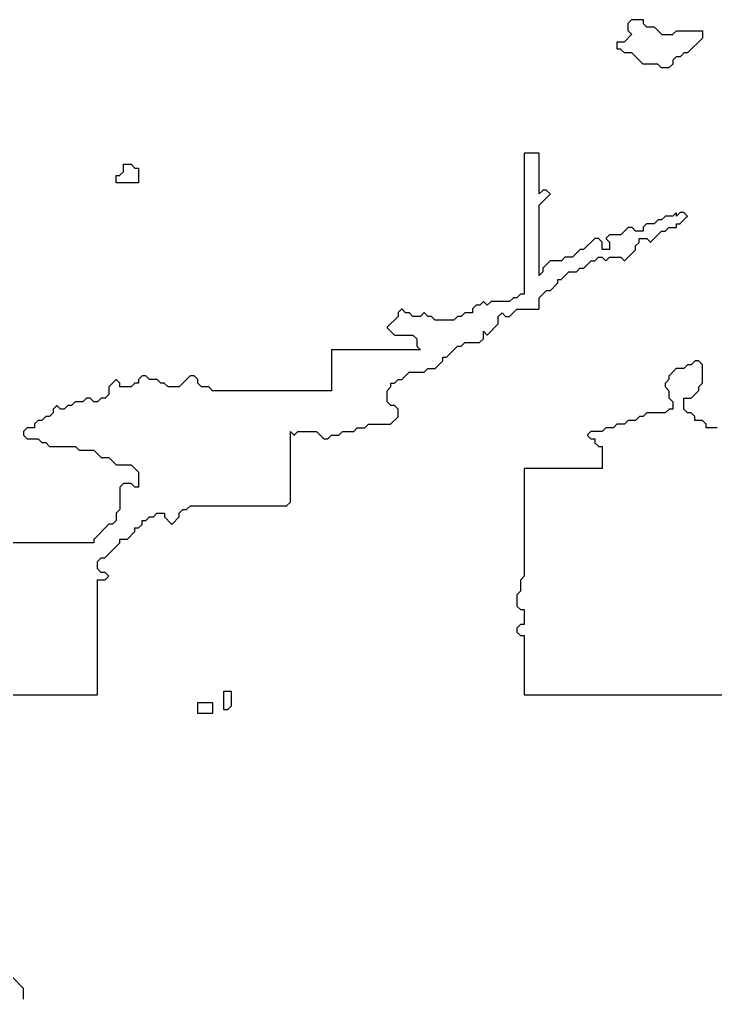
# Model space of a CAD drawing. Header units: metres. Extents: x 0 to 799, y 1 to 1100.
# Drawn here: x 447 to 634.5, y 550.5 to 814 of the extents above; entities that cross this region are included whole.
import ezdxf

# ---------------------------------------------------------------- set-up
doc = ezdxf.new("R2010")
doc.units = ezdxf.units.M
doc.layers.add('forest', color=7, linetype='Continuous')
doc.layers.add('forestfragmentation', color=7, linetype='Continuous')

msp = doc.modelspace()

# ---------------------------------------------------------------- linework, layer by layer
at = {"layer": 'forest', "color": 191}
for points in [[(445, 632), (467.9, 632), (467.91, 632), (467.92, 632), (467.93, 632), (467.94, 632.01), (467.95, 632.01), (467.96, 632.02), (467.96, 632.02), (467.97, 632.03), (467.98, 632.04), (467.98, 632.04), (467.99, 632.05), (467.99, 632.06), (468, 632.07), (468, 632.08), (468, 632.09), (468, 632.1), (468, 663), (468, 663), (468, 663), (469.96, 663), (469.97, 663), (469.98, 663), (469.99, 663), (470, 663.01), (470.01, 663.01), (470.01, 663.02), (470.02, 663.02), (470.03, 663.03), (470.93, 663.93), (470.94, 663.94), (470.94, 663.94), (470.95, 663.95), (470.95, 663.96), (470.95, 663.97), (470.96, 663.98), (470.96, 663.99), (470.96, 664), (470.96, 664.01), (470.96, 664.02), (470.95, 664.03), (470.95, 664.04), (470.95, 664.05), (470.94, 664.06), (470.94, 664.06), (470.93, 664.07), (470.03, 664.97), (470.02, 664.98), (470.01, 664.98), (470.01, 664.99), (470, 664.99), (469.99, 665), (469.98, 665), (469.97, 665), (469.96, 665), (469, 665), (469, 665), (469, 665), (468, 666), (468, 666), (468, 666), (468, 668), (468, 668), (468, 668), (469, 669), (469, 669), (469, 669), (469.96, 669), (469.97, 669), (469.98, 669), (469.99, 669), (470, 669.01), (470.01, 669.01), (470.01, 669.02), (470.02, 669.02), (470.03, 669.03), (473.97, 672.97), (473.98, 672.98), (473.98, 672.99), (473.99, 672.99), (473.99, 673), (474, 673.01), (474, 673.02), (474, 673.03), (474, 673.04), (474, 674), (474, 674), (474, 674), (475.96, 674), (475.97, 674), (475.98, 674), (475.99, 674), (476, 674.01), (476.01, 674.01), (476.01, 674.02), (476.02, 674.02), (476.03, 674.03), (477.97, 675.97), (477.98, 675.98), (477.98, 675.99), (477.99, 675.99), (477.99, 676), (478, 676.01), (478, 676.02), (478, 676.03), (478, 676.04), (478, 677), (478, 677), (478, 677), (478.96, 677), (478.97, 677), (478.98, 677), (478.99, 677), (479, 677.01), (479.01, 677.01), (479.01, 677.02), (479.02, 677.02), (479.03, 677.03), (479.97, 677.97), (479.98, 677.98), (479.98, 677.99), (479.99, 677.99), (479.99, 678), (480, 678.01), (480, 678.02), (480, 678.03), (480, 678.04), (480, 679), (480, 679), (480, 679), (480.96, 679), (480.97, 679), (480.98, 679), (480.99, 679), (481, 679.01), (481.01, 679.01), (481.01, 679.02), (481.02, 679.02), (481.03, 679.03), (482, 680), (482, 680), (482, 680), (482.96, 680), (482.97, 680), (482.98, 680), (482.99, 680), (483, 680.01), (483.01, 680.01), (483.01, 680.02), (483.02, 680.02), (483.03, 680.03), (484, 681), (484, 681), (484, 681), (486, 681), (486, 681), (486, 681), (486, 680.04), (486, 680.03), (486, 680.02), (486, 680.01), (486.01, 680), (486.01, 679.99), (486.02, 679.99), (486.02, 679.98), (486.03, 679.97), (487.93, 678.07), (487.94, 678.06), (487.94, 678.06), (487.95, 678.05), (487.96, 678.05), (487.97, 678.05), (487.98, 678.04), (487.99, 678.04), (488, 678.04), (488.01, 678.04), (488.02, 678.04), (488.03, 678.05), (488.04, 678.05), (488.05, 678.05), (488.06, 678.06), (488.06, 678.06), (488.07, 678.07), (489.97, 679.97), (489.98, 679.98), (489.98, 679.99), (489.99, 679.99), (489.99, 680), (490, 680.01), (490, 680.02), (490, 680.03), (490, 680.04), (490, 681), (490, 681), (490, 681), (491, 682), (491, 682), (491, 682), (491.96, 682), (491.97, 682), (491.98, 682), (491.99, 682), (492, 682.01), (492.01, 682.01), (492.01, 682.02), (492.02, 682.02), (492.03, 682.03), (493, 683), (493, 683), (493, 683), (518.96, 683), (518.97, 683), (518.98, 683), (518.99, 683), (519, 683.01), (519.01, 683.01), (519.01, 683.02), (519.02, 683.02), (519.03, 683.03), (519.97, 683.97), (519.98, 683.98), (519.98, 683.99), (519.99, 683.99), (519.99, 684), (520, 684.01), (520, 684.02), (520, 684.03), (520, 684.04), (520, 703), (520, 703), (520, 703), (520.93, 702.07), (520.94, 702.06), (520.94, 702.06), (520.95, 702.05), (520.96, 702.05), (520.97, 702.05), (520.98, 702.04), (520.99, 702.04), (521, 702.04), (521.01, 702.04), (521.02, 702.04), (521.03, 702.05), (521.04, 702.05), (521.05, 702.05), (521.06, 702.06), (521.06, 702.06), (521.07, 702.07), (522, 703), (522, 703), (522, 703), (527, 703), (527, 703), (527, 703), (528.97, 701.03), (528.98, 701.02), (528.99, 701.02), (528.99, 701.01), (529, 701.01), (529.01, 701), (529.02, 701), (529.03, 701), (529.04, 701), (529.96, 701), (529.97, 701), (529.98, 701), (529.99, 701), (530, 701.01), (530.01, 701.01), (530.01, 701.02), (530.02, 701.02), (530.03, 701.03), (531, 702), (531, 702), (531, 702), (532.96, 702), (532.97, 702), (532.98, 702), (532.99, 702), (533, 702.01), (533.01, 702.01), (533.01, 702.02), (533.02, 702.02), (533.03, 702.03), (534, 703), (534, 703), (534, 703), (536.96, 703), (536.97, 703), (536.98, 703), (536.99, 703), (537, 703.01), (537.01, 703.01), (537.01, 703.02), (537.02, 703.02), (537.03, 703.03), (538, 704), (538, 704), (538, 704), (539.96, 704), (539.97, 704), (539.98, 704), (539.99, 704), (540, 704.01), (540.01, 704.01), (540.01, 704.02), (540.02, 704.02), (540.03, 704.03), (541, 705), (541, 705), (541, 705), (546.96, 705), (546.97, 705), (546.98, 705), (546.99, 705), (547, 705.01), (547.01, 705.01), (547.01, 705.02), (547.02, 705.02), (547.03, 705.03), (548.97, 706.97), (548.98, 706.98), (548.98, 706.99), (548.99, 706.99), (548.99, 707), (549, 707.01), (549, 707.02), (549, 707.03), (549, 707.04), (549, 708.96), (549, 708.97), (549, 708.98), (549, 708.99), (548.99, 709), (548.99, 709.01), (548.98, 709.01), (548.98, 709.02), (548.97, 709.03), (548.03, 709.97), (548.02, 709.98), (548.01, 709.98), (548.01, 709.99), (548, 709.99), (547.99, 710), (547.98, 710), (547.97, 710), (547.96, 710), (547, 710), (547, 710), (547, 710), (546, 711), (546, 711), (546, 711), (546, 714), (546, 714), (546, 714), (546.97, 714.97), (546.98, 714.98), (546.98, 714.99), (546.99, 714.99), (546.99, 715), (547, 715.01), (547, 715.02), (547, 715.03), (547, 715.04), (547, 716), (547, 716), (547, 716), (547.96, 716), (547.97, 716), (547.98, 716), (547.99, 716), (548, 716.01), (548.01, 716.01), (548.01, 716.02), (548.02, 716.02), (548.03, 716.03), (549, 717), (549, 717), (549, 717), (549.96, 717), (549.97, 717), (549.98, 717), (549.99, 717), (550, 717.01), (550.01, 717.01), (550.01, 717.02), (550.02, 717.02), (550.03, 717.03), (552, 719), (552, 719), (552, 719), (555.96, 719), (555.97, 719), (555.98, 719), (555.99, 719), (556, 719.01), (556.01, 719.01), (556.01, 719.02), (556.02, 719.02), (556.03, 719.03), (557, 720), (557, 720), (557, 720), (558.96, 720), (558.97, 720), (558.98, 720), (558.99, 720), (559, 720.01), (559.01, 720.01), (559.01, 720.02), (559.02, 720.02), (559.03, 720.03), (560.97, 721.97), (560.98, 721.98), (560.98, 721.99), (560.99, 721.99), (560.99, 722), (561, 722.01), (561, 722.02), (561, 722.03), (561, 722.04), (561, 723), (561, 723), (561, 723), (561.96, 723), (561.97, 723), (561.98, 723), (561.99, 723), (562, 723.01), (562.01, 723.01), (562.01, 723.02), (562.02, 723.02), (562.03, 723.03), (565, 726), (565, 726), (565, 726), (565.96, 726), (565.97, 726), (565.98, 726), (565.99, 726), (566, 726.01), (566.01, 726.01), (566.01, 726.02), (566.02, 726.02), (566.03, 726.03), (567, 727), (567, 727), (567, 727), (570.96, 727), (570.97, 727), (570.98, 727), (570.99, 727), (571, 727.01), (571.01, 727.01), (571.01, 727.02), (571.02, 727.02), (571.03, 727.03), (571.97, 727.97), (571.98, 727.98), (571.98, 727.99), (571.99, 727.99), (571.99, 728), (572, 728.01), (572, 728.02), (572, 728.03), (572, 728.04), (572, 730), (572, 730), (572, 730), (572.93, 729.07), (572.94, 729.06), (572.94, 729.06), (572.95, 729.05), (572.96, 729.05), (572.97, 729.05), (572.98, 729.04), (572.99, 729.04), (573, 729.04), (573.01, 729.04), (573.02, 729.04), (573.03, 729.05), (573.04, 729.05), (573.05, 729.05), (573.06, 729.06), (573.06, 729.06), (573.07, 729.07), (575.97, 731.97), (575.98, 731.98), (575.98, 731.99), (575.99, 731.99), (575.99, 732), (576, 732.01), (576, 732.02), (576, 732.03), (576, 732.04), (576, 734), (576, 734), (576, 734), (577, 735), (577, 735), (577, 735), (577.97, 734.03), (577.98, 734.02), (577.99, 734.02), (577.99, 734.01), (578, 734.01), (578.01, 734), (578.02, 734), (578.03, 734), (578.04, 734), (578.96, 734), (578.97, 734), (578.98, 734), (578.99, 734), (579, 734.01), (579.01, 734.01), (579.01, 734.02), (579.02, 734.02), (579.03, 734.03), (581, 736), (581, 736), (581, 736), (586.9, 736), (586.91, 736), (586.92, 736), (586.93, 736), (586.94, 736.01), (586.95, 736.01), (586.96, 736.02), (586.96, 736.02), (586.97, 736.03), (586.98, 736.04), (586.98, 736.04), (586.99, 736.05), (586.99, 736.06), (587, 736.07), (587, 736.08), (587, 736.09), (587, 736.1), (587, 739), (587, 739), (587, 739), (589, 741), (589, 741), (589, 741), (589.96, 741), (589.97, 741), (589.98, 741), (589.99, 741), (590, 741.01), (590.01, 741.01), (590.01, 741.02), (590.02, 741.02), (590.03, 741.03), (591.97, 742.97), (591.98, 742.98), (591.98, 742.99), (591.99, 742.99), (591.99, 743), (592, 743.01), (592, 743.02), (592, 743.03), (592, 743.04), (592, 744), (592, 744), (592, 744), (592.96, 744), (592.97, 744), (592.98, 744), (592.99, 744), (593, 744.01), (593.01, 744.01), (593.01, 744.02), (593.02, 744.02), (593.03, 744.03), (595, 746), (595, 746), (595, 746), (596.96, 746), (596.97, 746), (596.98, 746), (596.99, 746), (597, 746.01), (597.01, 746.01), (597.01, 746.02), (597.02, 746.02), (597.03, 746.03), (598, 747), (598, 747), (598, 747), (598.96, 747), (598.97, 747), (598.98, 747), (598.99, 747), (599, 747.01), (599.01, 747.01), (599.01, 747.02), (599.02, 747.02), (599.03, 747.03), (601, 749), (601, 749), (601, 749), (601.96, 749), (601.97, 749), (601.98, 749), (601.99, 749), (602, 749.01), (602.01, 749.01), (602.01, 749.02), (602.02, 749.02), (602.03, 749.03), (603, 750), (603, 750), (603, 750), (604, 750), (604, 750), (604, 750), (604.93, 749.07), (604.94, 749.06), (604.94, 749.06), (604.95, 749.05), (604.96, 749.05), (604.97, 749.05), (604.98, 749.04), (604.99, 749.04), (605, 749.04), (605.01, 749.04), (605.02, 749.04), (605.03, 749.05), (605.04, 749.05), (605.05, 749.05), (605.06, 749.06), (605.06, 749.06), (605.07, 749.07), (606, 750), (606, 750), (606, 750), (609, 750), (609, 750), (609, 750), (609.93, 749.07), (609.94, 749.06), (609.94, 749.06), (609.95, 749.05), (609.96, 749.05), (609.97, 749.05), (609.98, 749.04), (609.99, 749.04), (610, 749.04), (610.01, 749.04), (610.02, 749.04), (610.03, 749.05), (610.04, 749.05), (610.05, 749.05), (610.06, 749.06), (610.06, 749.06), (610.07, 749.07), (612.97, 751.97), (612.98, 751.98), (612.98, 751.99), (612.99, 751.99), (612.99, 752), (613, 752.01), (613, 752.02), (613, 752.03), (613, 752.04), (613, 753), (613, 753), (613, 753), (613.97, 753.97), (613.98, 753.98), (613.98, 753.99), (613.99, 753.99), (613.99, 754), (614, 754.01), (614, 754.02), (614, 754.03), (614, 754.04), (614, 755), (614, 755), (614, 755), (616, 755), (616, 755), (616, 755), (616.93, 754.07), (616.94, 754.06), (616.94, 754.06), (616.95, 754.05), (616.96, 754.05), (616.97, 754.05), (616.98, 754.04), (616.99, 754.04), (617, 754.04), (617.01, 754.04), (617.02, 754.04), (617.03, 754.05), (617.04, 754.05), (617.05, 754.05), (617.06, 754.06), (617.06, 754.06), (617.07, 754.07), (620, 757), (620, 757), (620, 757), (620.96, 757), (620.97, 757), (620.98, 757), (620.99, 757), (621, 757.01), (621.01, 757.01), (621.01, 757.02), (621.02, 757.02), (621.03, 757.03), (622, 758), (622, 758), (622, 758), (623.9, 758), (623.91, 758), (623.92, 758), (623.93, 758), (623.94, 758.01), (623.95, 758.01), (623.96, 758.02), (623.96, 758.02), (623.97, 758.03), (623.98, 758.04), (623.98, 758.04), (623.99, 758.05), (623.99, 758.06), (624, 758.07), (624, 758.08), (624, 758.09), (624, 758.1), (624, 759), (624, 759), (624, 759), (624.96, 759), (624.97, 759), (624.98, 759), (624.99, 759), (625, 759.01), (625.01, 759.01), (625.01, 759.02), (625.02, 759.02), (625.03, 759.03), (626.93, 760.93), (626.94, 760.94), (626.94, 760.94), (626.95, 760.95), (626.95, 760.96), (626.95, 760.97), (626.96, 760.98), (626.96, 760.99), (626.96, 761), (626.96, 761.01), (626.96, 761.02), (626.95, 761.03), (626.95, 761.04), (626.95, 761.05), (626.94, 761.06), (626.94, 761.06), (626.93, 761.07), (626.03, 761.97), (626.02, 761.98), (626.01, 761.98), (626.01, 761.99), (626, 761.99), (625.99, 762), (625.98, 762), (625.97, 762), (625.96, 762), (625.04, 762), (625.03, 762), (625.02, 762), (625.01, 762), (625, 761.99), (624.99, 761.99), (624.99, 761.98), (624.98, 761.98), (624.97, 761.97), (624, 761), (624, 761), (624, 761), (624, 761.76), (624, 761.77), (624, 761.78), (624, 761.79), (623.99, 761.8), (623.99, 761.81), (623.98, 761.81), (623.98, 761.82), (623.97, 761.83), (623.96, 761.84), (623.96, 761.84), (623.95, 761.85), (623.94, 761.85), (623.93, 761.85), (623.92, 761.86), (623.91, 761.86), (623.9, 761.86), (623.89, 761.86), (623.88, 761.86), (623.87, 761.85), (623.86, 761.85), (623.85, 761.85), (623.84, 761.84), (623.84, 761.84), (623.83, 761.83), (623, 761), (623, 761), (623, 761), (621.04, 761), (621.03, 761), (621.02, 761), (621.01, 761), (621, 760.99), (620.99, 760.99), (620.99, 760.98), (620.98, 760.98), (620.97, 760.97), (620, 760), (620, 760), (620, 760), (619.04, 760), (619.03, 760), (619.02, 760), (619.01, 760), (619, 759.99), (618.99, 759.99), (618.99, 759.98), (618.98, 759.98), (618.97, 759.97), (618, 759), (618, 759), (618, 759), (616.04, 759), (616.03, 759), (616.02, 759), (616.01, 759), (616, 758.99), (615.99, 758.99), (615.99, 758.98), (615.98, 758.98), (615.97, 758.97), (615.03, 758.03), (615.02, 758.02), (615.02, 758.01), (615.01, 758.01), (615.01, 758), (615, 757.99), (615, 757.98), (615, 757.97), (615, 757.96), (615, 757), (615, 757), (615, 757), (613, 757), (613, 757), (613, 757), (612.03, 757.97), (612.02, 757.98), (612.01, 757.98), (612.01, 757.99), (612, 757.99), (611.99, 758), (611.98, 758), (611.97, 758), (611.96, 758), (611.04, 758), (611.03, 758), (611.02, 758), (611.01, 758), (611, 757.99), (610.99, 757.99), (610.99, 757.98), (610.98, 757.98), (610.97, 757.97), (609, 756), (609, 756), (609, 756), (606.04, 756), (606.03, 756), (606.02, 756), (606.01, 756), (606, 755.99), (605.99, 755.99), (605.99, 755.98), (605.98, 755.98), (605.97, 755.97), (605.07, 755.07), (605.06, 755.06), (605.06, 755.06), (605.05, 755.05), (605.05, 755.04), (605.05, 755.03), (605.04, 755.02), (605.04, 755.01), (605.04, 755), (605.04, 754.99), (605.04, 754.98), (605.05, 754.97), (605.05, 754.96), (605.05, 754.95), (605.06, 754.94), (605.06, 754.94), (605.07, 754.93), (606, 754), (606, 754), (606, 754), (606, 752), (606, 752), (606, 752), (604, 752), (604, 752), (604, 752), (604, 753.96), (604, 753.97), (604, 753.98), (604, 753.99), (603.99, 754), (603.99, 754.01), (603.98, 754.01), (603.98, 754.02), (603.97, 754.03), (603.03, 754.97), (603.02, 754.98), (603.01, 754.98), (603.01, 754.99), (603, 754.99), (602.99, 755), (602.98, 755), (602.97, 755), (602.96, 755), (602.04, 755), (602.03, 755), (602.02, 755), (602.01, 755), (602, 754.99), (601.99, 754.99), (601.99, 754.98), (601.98, 754.98), (601.97, 754.97), (599, 752), (599, 752), (599, 752), (598.04, 752), (598.03, 752), (598.02, 752), (598.01, 752), (598, 751.99), (597.99, 751.99), (597.99, 751.98), (597.98, 751.98), (597.97, 751.97), (596, 750), (596, 750), (596, 750), (594.04, 750), (594.03, 750), (594.02, 750), (594.01, 750), (594, 749.99), (593.99, 749.99), (593.99, 749.98), (593.98, 749.98), (593.97, 749.97), (593, 749), (593, 749), (593, 749), (590.04, 749), (590.03, 749), (590.02, 749), (590.01, 749), (590, 748.99), (589.99, 748.99), (589.99, 748.98), (589.98, 748.98), (589.97, 748.97), (588.03, 747.03), (588.02, 747.02), (588.02, 747.01), (588.01, 747.01), (588.01, 747), (588, 746.99), (588, 746.98), (588, 746.97), (588, 746.96), (588, 746), (588, 746), (588, 746), (587, 745), (587, 745), (587, 745), (587, 764), (587, 764), (587, 764), (589.93, 766.93), (589.94, 766.94), (589.94, 766.94), (589.95, 766.95), (589.95, 766.96), (589.95, 766.97), (589.96, 766.98), (589.96, 766.99), (589.96, 767), (589.96, 767.01), (589.96, 767.02), (589.95, 767.03), (589.95, 767.04), (589.95, 767.05), (589.94, 767.06), (589.94, 767.06), (589.93, 767.07), (589.03, 767.97), (589.02, 767.98), (589.01, 767.98), (589.01, 767.99), (589, 767.99), (588.99, 768), (588.98, 768), (588.97, 768), (588.96, 768), (588.04, 768), (588.03, 768), (588.02, 768), (588.01, 768), (588, 767.99), (587.99, 767.99), (587.99, 767.98), (587.98, 767.98), (587.97, 767.97), (587, 767), (587, 767), (587, 767), (587, 777.9), (587, 777.91), (587, 777.92), (587, 777.93), (586.99, 777.94), (586.99, 777.95), (586.98, 777.96), (586.98, 777.96), (586.97, 777.97), (586.96, 777.98), (586.96, 777.98), (586.95, 777.99), (586.94, 777.99), (586.93, 778), (586.92, 778), (586.91, 778), (586.9, 778), (583.1, 778), (583.09, 778), (583.08, 778), (583.07, 778), (583.06, 777.99), (583.05, 777.99), (583.04, 777.98), (583.04, 777.98), (583.03, 777.97), (583.02, 777.96), (583.02, 777.96), (583.01, 777.95), (583.01, 777.94), (583, 777.93), (583, 777.92), (583, 777.91), (583, 777.9), (583, 740), (583, 740), (583, 740), (582.04, 740), (582.03, 740), (582.02, 740), (582.01, 740), (582, 739.99), (581.99, 739.99), (581.99, 739.98), (581.98, 739.98), (581.97, 739.97), (581, 739), (581, 739), (581, 739), (580.04, 739), (580.03, 739), (580.02, 739), (580.01, 739), (580, 738.99), (579.99, 738.99), (579.99, 738.98), (579.98, 738.98), (579.97, 738.97), (579, 738), (579, 738), (579, 738), (574.04, 738), (574.03, 738), (574.02, 738), (574.01, 738), (574, 737.99), (573.99, 737.99), (573.99, 737.98), (573.98, 737.98), (573.97, 737.97), (573, 737), (573, 737), (573, 737), (572.07, 737.93), (572.06, 737.94), (572.06, 737.94), (572.05, 737.95), (572.04, 737.95), (572.03, 737.95), (572.02, 737.96), (572.01, 737.96), (572, 737.96), (571.99, 737.96), (571.98, 737.96), (571.97, 737.95), (571.96, 737.95), (571.95, 737.95), (571.94, 737.94), (571.94, 737.94), (571.93, 737.93), (571, 737), (571, 737), (571, 737), (570.04, 737), (570.03, 737), (570.02, 737), (570.01, 737), (570, 736.99), (569.99, 736.99), (569.99, 736.98), (569.98, 736.98), (569.97, 736.97), (569.03, 736.03), (569.02, 736.02), (569.02, 736.01), (569.01, 736.01), (569.01, 736), (569, 735.99), (569, 735.98), (569, 735.97), (569, 735.96), (569, 735), (569, 735), (569, 735), (567.04, 735), (567.03, 735), (567.02, 735), (567.01, 735), (567, 734.99), (566.99, 734.99), (566.99, 734.98), (566.98, 734.98), (566.97, 734.97), (566, 734), (566, 734), (566, 734), (565.04, 734), (565.03, 734), (565.02, 734), (565.01, 734), (565, 733.99), (564.99, 733.99), (564.99, 733.98), (564.98, 733.98), (564.97, 733.97), (564, 733), (564, 733), (564, 733), (559, 733), (559, 733), (559, 733), (558.03, 733.97), (558.02, 733.98), (558.01, 733.98), (558.01, 733.99), (558, 733.99), (557.99, 734), (557.98, 734), (557.97, 734), (557.96, 734), (557, 734), (557, 734), (557, 734), (556.07, 734.93), (556.06, 734.94), (556.06, 734.94), (556.05, 734.95), (556.04, 734.95), (556.03, 734.95), (556.02, 734.96), (556.01, 734.96), (556, 734.96), (555.99, 734.96), (555.98, 734.96), (555.97, 734.95), (555.96, 734.95), (555.95, 734.95), (555.94, 734.94), (555.94, 734.94), (555.93, 734.93), (555, 734), (555, 734), (555, 734), (553, 734), (553, 734), (553, 734), (552.03, 734.97), (552.02, 734.98), (552.01, 734.98), (552.01, 734.99), (552, 734.99), (551.99, 735), (551.98, 735), (551.97, 735), (551.96, 735), (551, 735), (551, 735), (551, 735), (550.07, 735.93), (550.06, 735.94), (550.06, 735.94), (550.05, 735.95), (550.04, 735.95), (550.03, 735.95), (550.02, 735.96), (550.01, 735.96), (550, 735.96), (549.99, 735.96), (549.98, 735.96), (549.97, 735.95), (549.96, 735.95), (549.95, 735.95), (549.94, 735.94), (549.94, 735.94), (549.93, 735.93), (549.03, 735.03), (549.02, 735.02), (549.02, 735.01), (549.01, 735.01), (549.01, 735), (549, 734.99), (549, 734.98), (549, 734.97), (549, 734.96), (549, 734), (549, 734), (549, 734), (546.07, 731.07), (546.06, 731.06), (546.06, 731.06), (546.05, 731.05), (546.05, 731.04), (546.05, 731.03), (546.04, 731.02), (546.04, 731.01), (546.04, 731), (546.04, 730.99), (546.04, 730.98), (546.05, 730.97), (546.05, 730.96), (546.05, 730.95), (546.06, 730.94), (546.06, 730.94), (546.07, 730.93), (547.97, 729.03), (547.98, 729.02), (547.99, 729.02), (547.99, 729.01), (548, 729.01), (548.01, 729), (548.02, 729), (548.03, 729), (548.04, 729), (553, 729), (553, 729), (553, 729), (554, 728), (554, 728), (554, 728), (554, 726.04), (554, 726.03), (554, 726.02), (554, 726.01), (554.01, 726), (554.01, 725.99), (554.02, 725.99), (554.02, 725.98), (554.03, 725.97), (555, 725), (555, 725), (555, 725), (531.1, 725), (531.09, 725), (531.08, 725), (531.07, 725), (531.06, 724.99), (531.05, 724.99), (531.04, 724.98), (531.04, 724.98), (531.03, 724.97), (531.02, 724.96), (531.02, 724.96), (531.01, 724.95), (531.01, 724.94), (531, 724.93), (531, 724.92), (531, 724.91), (531, 724.9), (531, 714), (531, 714), (531, 714), (499, 714), (499, 714), (499, 714), (498.03, 714.97), (498.02, 714.98), (498.01, 714.98), (498.01, 714.99), (498, 714.99), (497.99, 715), (497.98, 715), (497.97, 715), (497.96, 715), (496, 715), (496, 715), (496, 715), (495, 716), (495, 716), (495, 716), (495, 716.96), (495, 716.97), (495, 716.98), (495, 716.99), (494.99, 717), (494.99, 717.01), (494.98, 717.01), (494.98, 717.02), (494.97, 717.03), (494.03, 717.97), (494.02, 717.98), (494.01, 717.98), (494.01, 717.99), (494, 717.99), (493.99, 718), (493.98, 718), (493.97, 718), (493.96, 718), (493.04, 718), (493.03, 718), (493.02, 718), (493.01, 718), (493, 717.99), (492.99, 717.99), (492.99, 717.98), (492.98, 717.98), (492.97, 717.97), (490, 715), (490, 715), (490, 715), (487, 715), (487, 715), (487, 715), (486.03, 715.97), (486.02, 715.98), (486.01, 715.98), (486.01, 715.99), (486, 715.99), (485.99, 716), (485.98, 716), (485.97, 716), (485.96, 716), (485, 716), (485, 716), (485, 716), (484.03, 716.97), (484.02, 716.98), (484.01, 716.98), (484.01, 716.99), (484, 716.99), (483.99, 717), (483.98, 717), (483.97, 717), (483.96, 717), (482, 717), (482, 717), (482, 717), (481.03, 717.97), (481.02, 717.98), (481.01, 717.98), (481.01, 717.99), (481, 717.99), (480.99, 718), (480.98, 718), (480.97, 718), (480.96, 718), (480.04, 718), (480.03, 718), (480.02, 718), (480.01, 718), (480, 717.99), (479.99, 717.99), (479.99, 717.98), (479.98, 717.98), (479.97, 717.97), (479.03, 717.03), (479.02, 717.02), (479.02, 717.01), (479.01, 717.01), (479.01, 717), (479, 716.99), (479, 716.98), (479, 716.97), (479, 716.96), (479, 716), (479, 716), (479, 716), (478.04, 716), (478.03, 716), (478.02, 716), (478.01, 716), (478, 715.99), (477.99, 715.99), (477.99, 715.98), (477.98, 715.98), (477.97, 715.97), (477, 715), (477, 715), (477, 715), (474, 715), (474, 715), (474, 715), (474, 715.96), (474, 715.97), (474, 715.98), (474, 715.99), (473.99, 716), (473.99, 716.01), (473.98, 716.01), (473.98, 716.02), (473.97, 716.03), (473.07, 716.93), (473.06, 716.94), (473.06, 716.94), (473.05, 716.95), (473.04, 716.95), (473.03, 716.95), (473.02, 716.96), (473.01, 716.96), (473, 716.96), (472.99, 716.96), (472.98, 716.96), (472.97, 716.95), (472.96, 716.95), (472.95, 716.95), (472.94, 716.94), (472.94, 716.94), (472.93, 716.93), (471.03, 715.03), (471.02, 715.02), (471.02, 715.01), (471.01, 715.01), (471.01, 715), (471, 714.99), (471, 714.98), (471, 714.97), (471, 714.96), (471, 713), (471, 713), (471, 713), (470, 712), (470, 712), (470, 712), (469.04, 712), (469.03, 712), (469.02, 712), (469.01, 712), (469, 711.99), (468.99, 711.99), (468.99, 711.98), (468.98, 711.98), (468.97, 711.97), (468, 711), (468, 711), (468, 711), (467, 711), (467, 711), (467, 711), (466.03, 711.97), (466.02, 711.98), (466.01, 711.98), (466.01, 711.99), (466, 711.99), (465.99, 712), (465.98, 712), (465.97, 712), (465.96, 712), (465.04, 712), (465.03, 712), (465.02, 712), (465.01, 712), (465, 711.99), (464.99, 711.99), (464.99, 711.98), (464.98, 711.98), (464.97, 711.97), (464, 711), (464, 711), (464, 711), (462.04, 711), (462.03, 711), (462.02, 711), (462.01, 711), (462, 710.99), (461.99, 710.99), (461.99, 710.98), (461.98, 710.98), (461.97, 710.97), (461, 710), (461, 710), (461, 710), (460.04, 710), (460.03, 710), (460.02, 710), (460.01, 710), (460, 709.99), (459.99, 709.99), (459.99, 709.98), (459.98, 709.98), (459.97, 709.97), (459, 709), (459, 709), (459, 709), (458, 709), (458, 709), (458, 709), (457.07, 709.93), (457.06, 709.94), (457.06, 709.94), (457.05, 709.95), (457.04, 709.95), (457.03, 709.95), (457.02, 709.96), (457.01, 709.96), (457, 709.96), (456.99, 709.96), (456.98, 709.96), (456.97, 709.95), (456.96, 709.95), (456.95, 709.95), (456.94, 709.94), (456.94, 709.94), (456.93, 709.93), (456.03, 709.03), (456.02, 709.02), (456.02, 709.01), (456.01, 709.01), (456.01, 709), (456, 708.99), (456, 708.98), (456, 708.97), (456, 708.96), (456, 708), (456, 708), (456, 708), (455, 707), (455, 707), (455, 707), (454.04, 707), (454.03, 707), (454.02, 707), (454.01, 707), (454, 706.99), (453.99, 706.99), (453.99, 706.98), (453.98, 706.98), (453.97, 706.97), (453, 706), (453, 706), (453, 706), (452.04, 706), (452.03, 706), (452.02, 706), (452.01, 706), (452, 705.99), (451.99, 705.99), (451.99, 705.98), (451.98, 705.98), (451.97, 705.97), (451.03, 705.03), (451.02, 705.02), (451.02, 705.01), (451.01, 705.01), (451.01, 705), (451, 704.99), (451, 704.98), (451, 704.97), (451, 704.96), (451, 704), (451, 704), (451, 704), (449.04, 704), (449.03, 704), (449.02, 704), (449.01, 704), (449, 703.99), (448.99, 703.99), (448.99, 703.98), (448.98, 703.98), (448.97, 703.97), (448.03, 703.03), (448.02, 703.02), (448.02, 703.01), (448.01, 703.01), (448.01, 703), (448, 702.99), (448, 702.98), (448, 702.97), (448, 702.96), (448, 702.04), (448, 702.03), (448, 702.02), (448, 702.01), (448.01, 702), (448.01, 701.99), (448.02, 701.99), (448.02, 701.98), (448.03, 701.97), (448.97, 701.03), (448.98, 701.02), (448.99, 701.02), (448.99, 701.01), (449, 701.01), (449.01, 701), (449.02, 701), (449.03, 701), (449.04, 701), (452, 701), (452, 701), (452, 701), (452.97, 700.03), (452.98, 700.02), (452.99, 700.02), (452.99, 700.01), (453, 700.01), (453.01, 700), (453.02, 700), (453.03, 700), (453.04, 700), (454, 700), (454, 700), (454, 700), (454.97, 699.03), (454.98, 699.02), (454.99, 699.02), (454.99, 699.01), (455, 699.01), (455.01, 699), (455.02, 699), (455.03, 699), (455.04, 699), (462, 699), (462, 699), (462, 699), (462.97, 698.03), (462.98, 698.02), (462.99, 698.02), (462.99, 698.01), (463, 698.01), (463.01, 698), (463.02, 698), (463.03, 698), (463.04, 698), (467, 698), (467, 698), (467, 698), (468.97, 696.03), (468.98, 696.02), (468.99, 696.02), (468.99, 696.01), (469, 696.01), (469.01, 696), (469.02, 696), (469.03, 696), (469.04, 696), (471, 696), (471, 696), (471, 696), (472.97, 694.03), (472.98, 694.02), (472.99, 694.02), (472.99, 694.01), (473, 694.01), (473.01, 694), (473.02, 694), (473.03, 694), (473.04, 694), (477, 694), (477, 694), (477, 694), (479, 692), (479, 692), (479, 692), (479, 688), (479, 688), (479, 688), (478, 688), (478, 688), (478, 688), (477.03, 688.97), (477.02, 688.98), (477.01, 688.98), (477.01, 688.99), (477, 688.99), (476.99, 689), (476.98, 689), (476.97, 689), (476.96, 689), (475.04, 689), (475.03, 689), (475.02, 689), (475.01, 689), (475, 688.99), (474.99, 688.99), (474.99, 688.98), (474.98, 688.98), (474.97, 688.97), (474.03, 688.03), (474.02, 688.02), (474.02, 688.01), (474.01, 688.01), (474.01, 688), (474, 687.99), (474, 687.98), (474, 687.97), (474, 687.96), (474, 682), (474, 682), (474, 682), (473.03, 681.03), (473.02, 681.02), (473.02, 681.01), (473.01, 681.01), (473.01, 681), (473, 680.99), (473, 680.98), (473, 680.97), (473, 680.96), (473, 679), (473, 679), (473, 679), (472, 678), (472, 678), (472, 678), (471.04, 678), (471.03, 678), (471.02, 678), (471.01, 678), (471, 677.99), (470.99, 677.99), (470.99, 677.98), (470.98, 677.98), (470.97, 677.97), (467.03, 674.03), (467.02, 674.02), (467.02, 674.01), (467.01, 674.01), (467.01, 674), (467, 673.99), (467, 673.98), (467, 673.97), (467, 673.96), (467, 673), (467, 673), (467, 673), (427.1, 673)], [(635, 704), (632, 704), (632, 704), (632, 704), (632, 704.96), (632, 704.97), (632, 704.98), (632, 704.99), (631.99, 705), (631.99, 705.01), (631.98, 705.01), (631.98, 705.02), (631.97, 705.03), (631.03, 705.97), (631.02, 705.98), (631.01, 705.98), (631.01, 705.99), (631, 705.99), (630.99, 706), (630.98, 706), (630.97, 706), (630.96, 706), (629, 706), (629, 706), (629, 706), (629, 706.96), (629, 706.97), (629, 706.98), (629, 706.99), (628.99, 707), (628.99, 707.01), (628.98, 707.01), (628.98, 707.02), (628.97, 707.03), (628.03, 707.97), (628.02, 707.98), (628.01, 707.98), (628.01, 707.99), (628, 707.99), (627.99, 708), (627.98, 708), (627.97, 708), (627.96, 708), (627, 708), (627, 708), (627, 708), (626, 709), (626, 709), (626, 709), (626, 712), (626, 712), (626, 712), (627.96, 712), (627.97, 712), (627.98, 712), (627.99, 712), (628, 712.01), (628.01, 712.01), (628.01, 712.02), (628.02, 712.02), (628.03, 712.03), (629.97, 713.97), (629.98, 713.98), (629.98, 713.99), (629.99, 713.99), (629.99, 714), (630, 714.01), (630, 714.02), (630, 714.03), (630, 714.04), (630, 715), (630, 715), (630, 715), (630.97, 715.97), (630.98, 715.98), (630.98, 715.99), (630.99, 715.99), (630.99, 716), (631, 716.01), (631, 716.02), (631, 716.03), (631, 716.04), (631, 720.96), (631, 720.97), (631, 720.98), (631, 720.99), (630.99, 721), (630.99, 721.01), (630.98, 721.01), (630.98, 721.02), (630.97, 721.03), (630.03, 721.97), (630.02, 721.98), (630.01, 721.98), (630.01, 721.99), (630, 721.99), (629.99, 722), (629.98, 722), (629.97, 722), (629.96, 722), (629.04, 722), (629.03, 722), (629.02, 722), (629.01, 722), (629, 721.99), (628.99, 721.99), (628.99, 721.98), (628.98, 721.98), (628.97, 721.97), (628, 721), (628, 721), (628, 721), (627.04, 721), (627.03, 721), (627.02, 721), (627.01, 721), (627, 720.99), (626.99, 720.99), (626.99, 720.98), (626.98, 720.98), (626.97, 720.97), (626, 720), (626, 720), (626, 720), (624.04, 720), (624.03, 720), (624.02, 720), (624.01, 720), (624, 719.99), (623.99, 719.99), (623.99, 719.98), (623.98, 719.98), (623.97, 719.97), (622.03, 718.03), (622.02, 718.02), (622.02, 718.01), (622.01, 718.01), (622.01, 718), (622, 717.99), (622, 717.98), (622, 717.97), (622, 717.96), (622, 717), (622, 717), (622, 717), (621.03, 716.03), (621.02, 716.02), (621.02, 716.01), (621.01, 716.01), (621.01, 716), (621, 715.99), (621, 715.98), (621, 715.97), (621, 715.96), (621, 715.04), (621, 715.03), (621, 715.02), (621, 715.01), (621.01, 715), (621.01, 714.99), (621.02, 714.99), (621.02, 714.98), (621.03, 714.97), (622, 714), (622, 714), (622, 714), (622, 712.04), (622, 712.03), (622, 712.02), (622, 712.01), (622.01, 712), (622.01, 711.99), (622.02, 711.99), (622.02, 711.98), (622.03, 711.97), (623, 711), (623, 711), (623, 711), (623, 709), (623, 709), (623, 709), (622.04, 709), (622.03, 709), (622.02, 709), (622.01, 709), (622, 708.99), (621.99, 708.99), (621.99, 708.98), (621.98, 708.98), (621.97, 708.97), (621, 708), (621, 708), (621, 708), (616.04, 708), (616.03, 708), (616.02, 708), (616.01, 708), (616, 707.99), (615.99, 707.99), (615.99, 707.98), (615.98, 707.98), (615.97, 707.97), (615, 707), (615, 707), (615, 707), (614.04, 707), (614.03, 707), (614.02, 707), (614.01, 707), (614, 706.99), (613.99, 706.99), (613.99, 706.98), (613.98, 706.98), (613.97, 706.97), (613, 706), (613, 706), (613, 706), (611.04, 706), (611.03, 706), (611.02, 706), (611.01, 706), (611, 705.99), (610.99, 705.99), (610.99, 705.98), (610.98, 705.98), (610.97, 705.97), (610, 705), (610, 705), (610, 705), (608.04, 705), (608.03, 705), (608.02, 705), (608.01, 705), (608, 704.99), (607.99, 704.99), (607.99, 704.98), (607.98, 704.98), (607.97, 704.97), (607, 704), (607, 704), (607, 704), (605.04, 704), (605.03, 704), (605.02, 704), (605.01, 704), (605, 703.99), (604.99, 703.99), (604.99, 703.98), (604.98, 703.98), (604.97, 703.97), (604, 703), (604, 703), (604, 703), (601.04, 703), (601.03, 703), (601.02, 703), (601.01, 703), (601, 702.99), (600.99, 702.99), (600.99, 702.98), (600.98, 702.98), (600.97, 702.97), (600.07, 702.07), (600.06, 702.06), (600.06, 702.06), (600.05, 702.05), (600.05, 702.04), (600.05, 702.03), (600.04, 702.02), (600.04, 702.01), (600.04, 702), (600.04, 701.99), (600.04, 701.98), (600.05, 701.97), (600.05, 701.96), (600.05, 701.95), (600.06, 701.94), (600.06, 701.94), (600.07, 701.93), (600.97, 701.03), (600.98, 701.02), (600.99, 701.02), (600.99, 701.01), (601, 701.01), (601.01, 701), (601.02, 701), (601.03, 701), (601.04, 701), (602, 701), (602, 701), (602, 701), (602, 700.04), (602, 700.03), (602, 700.02), (602, 700.01), (602.01, 700), (602.01, 699.99), (602.02, 699.99), (602.02, 699.98), (602.03, 699.97), (602.97, 699.03), (602.98, 699.02), (602.99, 699.02), (602.99, 699.01), (603, 699.01), (603.01, 699), (603.02, 699), (603.03, 699), (603.04, 699), (604, 699), (604, 699), (604, 699), (604, 693), (604, 693), (604, 693), (583.1, 693), (583.09, 693), (583.08, 693), (583.07, 693), (583.06, 692.99), (583.05, 692.99), (583.04, 692.98), (583.04, 692.98), (583.03, 692.97), (583.02, 692.96), (583.02, 692.96), (583.01, 692.95), (583.01, 692.94), (583, 692.93), (583, 692.92), (583, 692.91), (583, 692.9), (583, 664), (583, 664), (583, 664), (582.03, 663.03), (582.02, 663.02), (582.02, 663.01), (582.01, 663.01), (582.01, 663), (582, 662.99), (582, 662.98), (582, 662.97), (582, 662.96), (582, 660), (582, 660), (582, 660), (581.03, 659.03), (581.02, 659.02), (581.02, 659.01), (581.01, 659.01), (581.01, 659), (581, 658.99), (581, 658.98), (581, 658.97), (581, 658.96), (581, 656.04), (581, 656.03), (581, 656.02), (581, 656.01), (581.01, 656), (581.01, 655.99), (581.02, 655.99), (581.02, 655.98), (581.03, 655.97), (581.97, 655.03), (581.98, 655.02), (581.99, 655.02), (581.99, 655.01), (582, 655.01), (582.01, 655), (582.02, 655), (582.03, 655), (582.04, 655), (583, 655), (583, 655), (583, 655), (583, 651), (583, 651), (583, 651), (582.04, 651), (582.03, 651), (582.02, 651), (582.01, 651), (582, 650.99), (581.99, 650.99), (581.99, 650.98), (581.98, 650.98), (581.97, 650.97), (581.03, 650.03), (581.02, 650.02), (581.02, 650.01), (581.01, 650.01), (581.01, 650), (581, 649.99), (581, 649.98), (581, 649.97), (581, 649.96), (581, 649.04), (581, 649.03), (581, 649.02), (581, 649.01), (581.01, 649), (581.01, 648.99), (581.02, 648.99), (581.02, 648.98), (581.03, 648.97), (581.97, 648.03), (581.98, 648.02), (581.99, 648.02), (581.99, 648.01), (582, 648.01), (582.01, 648), (582.02, 648), (582.03, 648), (582.04, 648), (583, 648), (583, 648), (583, 648), (583, 632.1), (583, 632.09), (583, 632.08), (583, 632.07), (583.01, 632.06), (583.01, 632.05), (583.02, 632.04), (583.02, 632.04), (583.03, 632.03), (583.04, 632.02), (583.04, 632.02), (583.05, 632.01), (583.06, 632.01), (583.07, 632), (583.08, 632), (583.09, 632), (583.1, 632), (672, 632)], [(448, 550.04), (448, 552.96), (448, 552.97), (448, 552.98), (448, 552.99), (447.99, 553), (447.99, 553.01), (447.98, 553.01), (447.98, 553.02), (447.97, 553.03), (445.03, 555.97)]]:
    msp.add_lwpolyline(points, dxfattribs=at)
at = {"layer": 'forestfragmentation', "color": 139}
for points in [[(608, 806), (608, 806), (608, 808), (608, 808), (608, 808), (609.96, 808), (609.97, 808), (609.98, 808), (609.99, 808), (610, 808.01), (610.01, 808.01), (610.01, 808.02), (610.02, 808.02), (610.03, 808.03), (611.93, 809.93), (611.94, 809.94), (611.94, 809.94), (611.95, 809.95), (611.95, 809.96), (611.95, 809.97), (611.96, 809.98), (611.96, 809.99), (611.96, 810), (611.96, 810.01), (611.96, 810.02), (611.95, 810.03), (611.95, 810.04), (611.95, 810.05), (611.94, 810.06), (611.94, 810.06), (611.93, 810.07), (611, 811), (611, 811), (611, 811), (611, 813), (611, 813), (611, 813), (612, 814), (612, 814), (612, 814), (615, 814), (615, 814), (615, 814), (615, 813.04), (615, 813.03), (615, 813.02), (615, 813.01), (615.01, 813), (615.01, 812.99), (615.02, 812.99), (615.02, 812.98), (615.03, 812.97), (615.97, 812.03), (615.98, 812.02), (615.99, 812.02), (615.99, 812.01), (616, 812.01), (616.01, 812), (616.02, 812), (616.03, 812), (616.04, 812), (618, 812), (618, 812), (618, 812), (619.97, 810.03), (619.98, 810.02), (619.99, 810.02), (619.99, 810.01), (620, 810.01), (620.01, 810), (620.02, 810), (620.03, 810), (620.04, 810), (622.96, 810), (622.97, 810), (622.98, 810), (622.99, 810), (623, 810.01), (623.01, 810.01), (623.01, 810.02), (623.02, 810.02), (623.03, 810.03), (624, 811), (624, 811), (624, 811), (631, 811), (631, 811), (631, 811), (631, 809), (631, 809), (631, 809), (627, 805), (627, 805), (627, 805), (626.04, 805), (626.03, 805), (626.02, 805), (626.01, 805), (626, 804.99), (625.99, 804.99), (625.99, 804.98), (625.98, 804.98), (625.97, 804.97), (625, 804), (625, 804), (625, 804), (624.04, 804), (624.03, 804), (624.02, 804), (624.01, 804), (624, 803.99), (623.99, 803.99), (623.99, 803.98), (623.98, 803.98), (623.97, 803.97), (623.03, 803.03), (623.02, 803.02), (623.02, 803.01), (623.01, 803.01), (623.01, 803), (623, 802.99), (623, 802.98), (623, 802.97), (623, 802.96), (623, 802), (623, 802), (623, 802), (622, 801), (622, 801), (622, 801), (620, 801), (620, 801), (620, 801), (619.03, 801.97), (619.02, 801.98), (619.01, 801.98), (619.01, 801.99), (619, 801.99), (618.99, 802), (618.98, 802), (618.97, 802), (618.96, 802), (615, 802), (615, 802), (615, 802), (612.03, 804.97), (612.02, 804.98), (612.01, 804.98), (612.01, 804.99), (612, 804.99), (611.99, 805), (611.98, 805), (611.97, 805), (611.96, 805), (610, 805), (610, 805), (610, 805), (609.03, 805.97), (609.02, 805.98), (609.01, 805.98), (609.01, 805.99), (609, 805.99), (608.99, 806), (608.98, 806), (608.97, 806), (608.96, 806), (608, 806), (608, 806)], [(473, 770), (473, 770), (473, 772), (473, 772), (473, 772), (473.96, 772), (473.97, 772), (473.98, 772), (473.99, 772), (474, 772.01), (474.01, 772.01), (474.01, 772.02), (474.02, 772.02), (474.03, 772.03), (474.97, 772.97), (474.98, 772.98), (474.98, 772.99), (474.99, 772.99), (474.99, 773), (475, 773.01), (475, 773.02), (475, 773.03), (475, 773.04), (475, 775), (475, 775), (475, 775), (477, 775), (477, 775), (477, 775), (477.97, 774.03), (477.98, 774.02), (477.99, 774.02), (477.99, 774.01), (478, 774.01), (478.01, 774), (478.02, 774), (478.03, 774), (478.04, 774), (479, 774), (479, 774), (479, 774), (479, 770), (479, 770), (479, 770), (473, 770), (473, 770)], [(502, 633), (502, 633), (504, 633), (504, 633), (504, 633), (504, 629), (504, 629), (504, 629), (503, 628), (503, 628), (503, 628), (502, 628), (502, 628), (502, 628), (502, 633), (502, 633)], [(495, 630), (495, 630), (499, 630), (499, 630), (499, 630), (499, 627), (499, 627), (499, 627), (495, 627), (495, 627), (495, 627), (495, 630), (495, 630)]]:
    msp.add_lwpolyline(points, dxfattribs=at)

doc.saveas('drawing.dxf')
